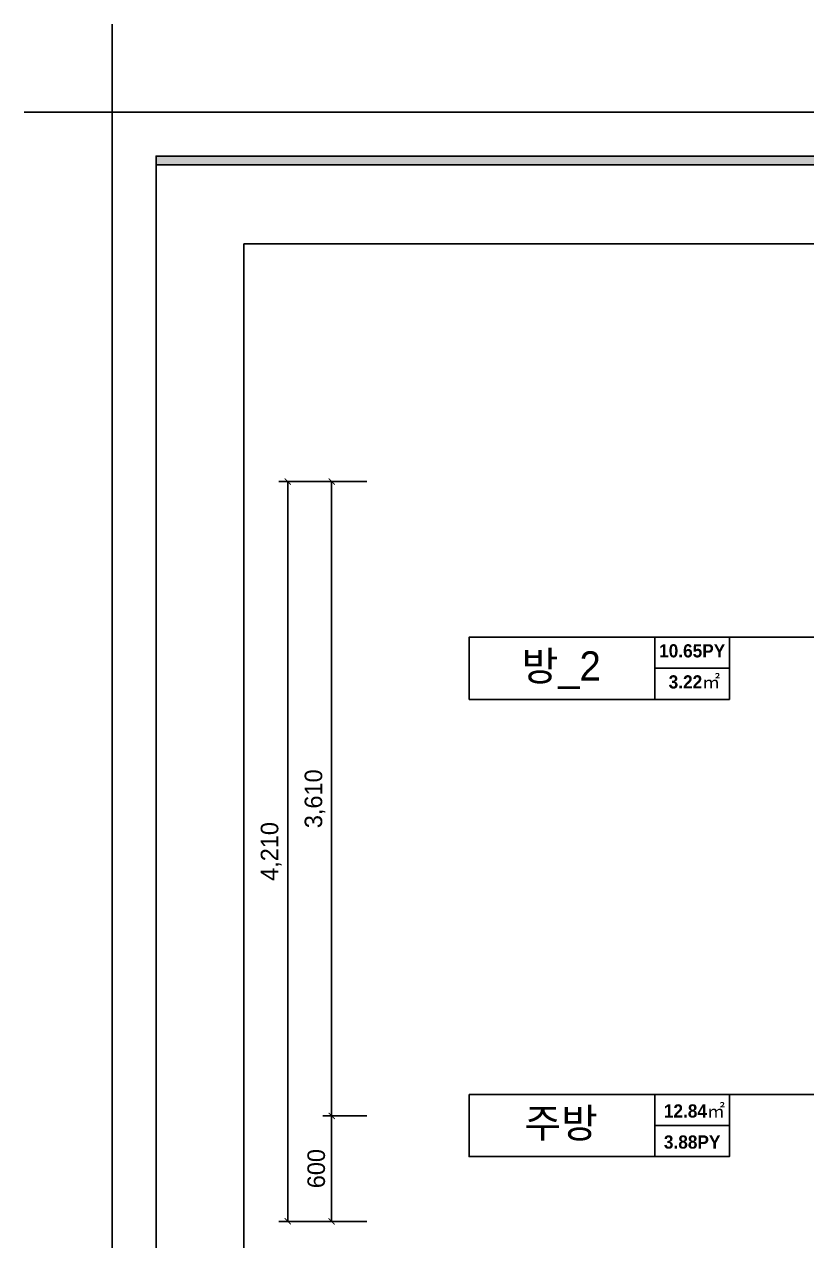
# Model space of a CAD drawing. Header units: inches. Extents: x 4374 to 164780, y 597 to 50243.
# Drawn here: x 4374 to 8830, y 43320 to 50243 of the extents above; entities that cross this region are included whole.
import ezdxf
from ezdxf.enums import TextEntityAlignment as Align

# ---------------------------------------------------------------- set-up
doc = ezdxf.new("R2010")
doc.units = ezdxf.units.IN
doc.header["$LTSCALE"] = 50
doc.header["$MEASUREMENT"] = 0
doc.header["$PDSIZE"] = 700.071425
for name, color, linetype in [('0-ELC TEXT', 7, 'Continuous'), ('03-TEXT', 3, 'Continuous'), ('06-FUR', 6, 'Continuous'), ('07-DIM', 5, 'Continuous'), ('F-SYM', 7, 'Continuous'), ('FORM(YOURNAME)-11', 1, 'Continuous')]:
    doc.layers.add(name, color=color, linetype=linetype)
doc.styles.add('YOURNAME', font='HY울릉도M.TTF')
doc.styles.add('넥슨고딕', font='NEXONLv1GothicBold.ttf')
doc.styles.add('마감재', font='stylu.ttf')
doc.styles.add('코레일둥고', font='Korail_Round_Gothic_Medium.ttf')
doc.dimstyles.new('벽치수 Copy of DIM-50', dxfattribs={"dimscale": 50, "dimtxt": 2, "dimasz": 0.7, "dimexe": 1, "dimexo": 1, "dimgap": 0.7, "dimtad": 1, "dimdec": 0, "dimzin": 1, "dimdsep": 46, "dimlunit": 6, "dimtxsty": '마감재', "dimblk": 'ARCHTICK', "dimcen": -0.09, "dimclrd": 256, "dimclre": 256, "dimclrt": 3, "dimadec": 0, "dimazin": 0, "dimtfac": 1, "dimtdec": 0, "dimtix": 1, "dimtmove": 2, "dimatfit": 0, "dimldrblk": 'ARCHTICK', "dimfxl": 0, "dimtolj": 1, "dimtzin": 0, "dimarcsym": 0})

# ---------------------------------------------------------------- blocks, each defined once
blk = doc.blocks.new('FORM-PLAN')
at = {"layer": 'FORM(YOURNAME)-11'}
h = blk.add_hatch(color=256, dxfattribs=at)
h.dxf.hatch_style = 1
h.paths.add_polyline_path([(-71444, 55115), (10556, 55115), (10556, 54915), (-71444, 54915)])
h.paths.add_polyline_path([(-71444, -2085), (10556, -2085), (10556, -2285), (-71444, -2285)])
at = {"layer": 'Defpoints', "color": 1}
blk.add_lwpolyline([(-72444, 58115), (-72444, 56115), (-74444, 56115)], dxfattribs=at)
at = {"layer": 'Defpoints', "color": 158}
for points in [[(-71444, -2285), (10556, -2285), (10556, 55115), (-71444, 55115)], [(-69444, 53115), (-64, 53115), (-64, 1215), (-69444, 1215)]]:
    blk.add_lwpolyline(points, close=True, dxfattribs=at)
at = {"layer": 'FORM(YOURNAME)-11', "color": 250}
blk.add_lwpolyline([(-72444, -3285), (11556, -3285), (11556, 56115), (-72444, 56115)], close=True, dxfattribs=at)
at = {"layer": 'FORM(YOURNAME)-11'}
blk.add_lwpolyline([(-71444, 55115), (10556, 55115), (10556, 54915), (-71444, 54915)], close=True, dxfattribs=at)
at = {"layer": 'FORM(YOURNAME)-11', "color": 3, "style": 'YOURNAME'}
for tag, height, p in [('1', 450, (9905, 18188)), ('2', 450, (9905, 17544)), ('3', 450, (9905, 16257)), ('4', 450, (9905, 14326)), ('5', 515, (9905, 12009)), ('6', 515, (9905, 9757)), ('7', 515, (9905, 7504)), ('8', 515, (9905, 5252)), ('9', 515, (9905, 2999)), ('10', 515, (5655, 811)), ('11', 515, (9905, 747)), ('12', 515, (5655, -1441)), ('13', 515, (9905, -1441))]:
    blk.add_attdef(tag, text='', height=height, dxfattribs=at).set_placement(p, align=Align.MIDDLE_RIGHT)
blk = doc.blocks.new('*U577')
at = {"layer": 'F-SYM', "xscale": 0.2500000000000001, "yscale": 0.2500000000000001, "zscale": 0.2500000000000001}
blk.add_blockref('FORM-PLAN', (22985.5, 35713.8), dxfattribs=at)
blk = doc.blocks.new('_ArchTick')
at = {"color": 0, "linetype": 'ByBlock', "const_width": 0.15}
blk.add_lwpolyline([(-0.5, -0.5), (0.5, 0.5)], dxfattribs=at)
blk = doc.blocks.new('*D83')
at = {"layer": '07-DIM', "lineweight": -2}
for p, q in [((6324.4, 47640.1), (5824.4, 47640.1)), ((5874.4, 43430.1), (5874.4, 47640.1)), ((6324.4, 43430.1), (5824.4, 43430.1))]:
    blk.add_line(p, q, dxfattribs=at)
at = {"layer": 'Defpoints', "color": 0}
for p in [(5874.4, 47640.1), (6374.4, 47640.1), (6374.4, 43430.1)]:
    blk.add_point(p, dxfattribs=at)
at = {"layer": '07-DIM', "lineweight": -2, "xscale": 35, "yscale": 35, "zscale": 35}
for p, rotation in [((5874.4, 47640.1), 90), ((5874.4, 43430.1), 270)]:
    blk.add_blockref('_ArchTick', p, dxfattribs=dict(at, rotation=rotation))
at = {"layer": '07-DIM', "color": 3, "insert": (5780.1, 45535.1), "char_height": 100, "attachment_point": 5, "rotation": 90, "style": '마감재'}
blk.add_mtext('\\A1;4,210', dxfattribs=at)
blk = doc.blocks.new('*D84')
at = {"layer": '07-DIM', "lineweight": -2}
for p, q in [((6324.4, 47640.1), (6074.4, 47640.1)), ((6124.4, 47640.1), (6124.4, 44030.1)), ((6324.4, 44030.1), (6074.4, 44030.1))]:
    blk.add_line(p, q, dxfattribs=at)
at = {"layer": 'Defpoints', "color": 0}
for p in [(6374.4, 47640.1), (6124.4, 44030.1), (6374.4, 44030.1)]:
    blk.add_point(p, dxfattribs=at)
at = {"layer": '07-DIM', "lineweight": -2, "xscale": 35, "yscale": 35, "zscale": 35}
for p, rotation in [((6124.4, 47640.1), 90), ((6124.4, 44030.1), 270)]:
    blk.add_blockref('_ArchTick', p, dxfattribs=dict(at, rotation=rotation))
at = {"layer": '07-DIM', "color": 3, "insert": (6030.1, 45835.1), "char_height": 100, "attachment_point": 5, "rotation": 90, "style": '마감재'}
blk.add_mtext('\\A1;3,610', dxfattribs=at)
blk = doc.blocks.new('*D85')
at = {"layer": '07-DIM', "lineweight": -2}
for p, q in [((6324.4, 44030.1), (6074.4, 44030.1)), ((6124.4, 44030.1), (6124.4, 43430.1)), ((6324.4, 43430.1), (6074.4, 43430.1))]:
    blk.add_line(p, q, dxfattribs=at)
at = {"layer": 'Defpoints', "color": 0}
for p in [(6374.4, 44030.1), (6124.4, 43430.1), (6374.4, 43430.1)]:
    blk.add_point(p, dxfattribs=at)
at = {"layer": '07-DIM', "lineweight": -2, "xscale": 35, "yscale": 35, "zscale": 35}
for p, rotation in [((6124.4, 44030.1), 90), ((6124.4, 43430.1), 270)]:
    blk.add_blockref('_ArchTick', p, dxfattribs=dict(at, rotation=rotation))
at = {"layer": '07-DIM', "color": 3, "insert": (6037.2, 43730.1), "char_height": 100, "attachment_point": 5, "rotation": 90, "style": '마감재'}
blk.add_mtext('\\A1;600', dxfattribs=at)

msp = doc.modelspace()

# ---------------------------------------------------------------- linework, layer by layer
at = {"layer": '0-ELC TEXT'}
for p, q in [((7964.6, 46754.4), (7964.6, 46400.7)), ((8389.2, 46754.4), (10247.9, 46754.4)), ((7964.6, 46577.6), (8389.2, 46577.6)), ((7964.6, 43798.9), (7964.6, 44152.7)), ((8389.2, 44152.7), (12384.7, 44152.7)), ((7964.6, 43975.8), (8389.2, 43975.8))]:
    msp.add_line(p, q, dxfattribs=at)
for points in [[(6907.4, 46400.7), (8389.2, 46400.7), (8389.2, 46754.4), (6907.4, 46754.4)], [(6907.4, 44152.7), (8389.2, 44152.7), (8389.2, 43798.9), (6907.4, 43798.9)]]:
    msp.add_lwpolyline(points, close=True, dxfattribs=at)

# ---------------------------------------------------------------- block references
at = {"layer": '06-FUR'}
msp.add_blockref('*U577', (0, 0), dxfattribs=at)

# ---------------------------------------------------------------- texts
at = {"layer": '03-TEXT'}
for s, height, style, p in [('방_2', 166.67, '코레일둥고', (7431.5, 46507.6)), ('10.65PY', 75, '넥슨고딕', (8177.4, 46639.6)), ('3.22㎡', 75, '넥슨고딕', (8190.2, 46462.7)), ('12.84㎡', 75, '넥슨고딕', (8190.2, 44020.9)), ('주방', 166.67, '코레일둥고', (7431.5, 43906.4)), ('3.88PY', 75, '넥슨고딕', (8177.4, 43844))]:
    msp.add_text(s, height=height, dxfattribs=dict(at, style=style)).set_placement(p, align=Align.CENTER)

# ---------------------------------------------------------------- dimensions: what is measured, and where the dimension line sits
at = {"layer": '07-DIM'}
for base, p1, p2, picture, middle in [((5874.4, 47640.1), (6374.4, 43430.1), (6374.4, 47640.1), '*D83', (5780.1, 45535.1)), ((6124.4, 44030.1), (6374.4, 47640.1), (6374.4, 44030.1), '*D84', (6030.1, 45835.1)), ((6124.4, 43430.1), (6374.4, 44030.1), (6374.4, 43430.1), '*D85', (6037.2, 43730.1))]:
    dim = msp.add_linear_dim(base=base, p1=p1, p2=p2, angle=90, dimstyle='벽치수 Copy of DIM-50', dxfattribs=at)
    dim.commit()
    dim.dimension.update_dxf_attribs({"geometry": picture, "text_midpoint": middle})

doc.saveas('drawing.dxf')
